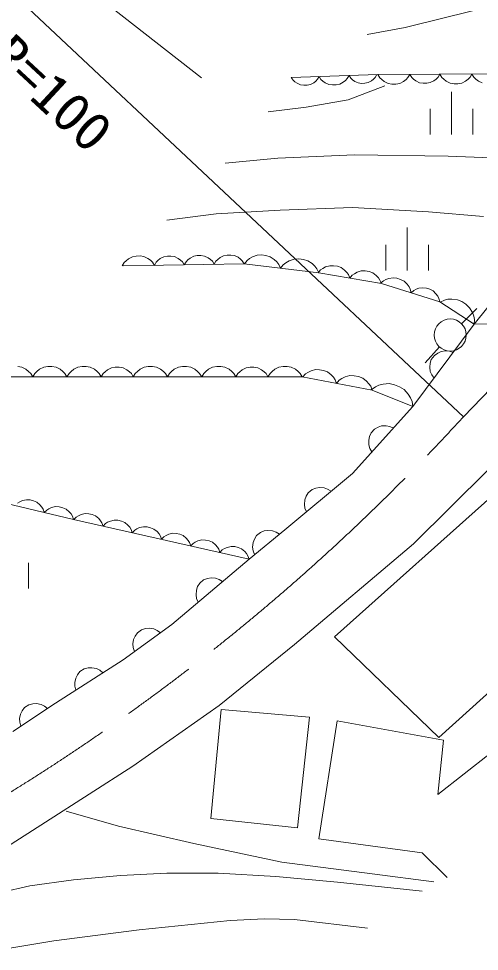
# Model space of a CAD drawing. Units: millimetres, scale not verified. Extents: x 40000 to 680000, y 20000 to 380000.
# Drawn here: x 129172 to 150716, y 275900 to 319516 of the extents above; entities that cross this region are included whole.
import ezdxf
from ezdxf.enums import TextEntityAlignment as Align

# ---------------------------------------------------------------- set-up
doc = ezdxf.new("R2010")
doc.units = ezdxf.units.MM
doc.header["$LTSCALE"] = 1000
doc.linetypes.add('CHAIN', pattern=[18.5, 12, -1.5, 3.5, -1.5])
for name, color, linetype, lineweight in [('M-BGD', 7, 'Continuous', 13), ('M-BMK', 2, 'CHAIN', 13), ('M-STR-HTXT', 7, 'Continuous', 13), ('M-STR-STR1', 1, 'Continuous', 13)]:
    doc.layers.add(name, color=color, linetype=linetype, lineweight=lineweight)
doc.styles.add('ＭＳ ゴシック', font='')
doc.styles.get('ＭＳ ゴシック').set_extended_font_data('MS Gothic')

msp = doc.modelspace()

# ---------------------------------------------------------------- linework, layer by layer
at = {"layer": 'M-BGD'}
for p, q in [((141922, 316770), (145968, 316902)), ((141922, 316770), (142004, 316643)), ((143072, 316599), (143148, 316680)), ((143148, 316680), (143221, 316812)), ((143221, 316812), (143310, 316675)), ((143310, 316675), (143397, 316594)), ((144460, 316629), (144541, 316715)), ((144541, 316715), (144621, 316858)), ((144621, 316858), (144703, 316730)), ((144703, 316730), (144783, 316655)), ((144783, 316655), (144890, 316580)), ((145669, 316606), (145771, 316687)), ((145771, 316687), (145846, 316768)), ((145846, 316768), (145920, 316900)), ((145968, 316902), (151824, 316935)), ((145968, 316902), (146059, 316752)), ((146059, 316752), (146150, 316663)), ((146150, 316663), (146270, 316573)), ((147170, 316578), (147290, 316669)), ((147290, 316669), (147379, 316760)), ((147379, 316760), (147468, 316910)), ((147468, 316910), (147553, 316771)), ((147553, 316771), (147638, 316687)), ((147638, 316687), (147750, 316604)), ((148590, 316608), (148702, 316693)), ((148702, 316693), (148785, 316778)), ((148785, 316778), (148868, 316918)), ((148868, 316918), (148959, 316769)), ((148959, 316769), (149050, 316679)), ((149050, 316679), (149170, 316590)), ((150070, 316595), (150190, 316685)), ((150190, 316685), (150279, 316776)), ((150279, 316776), (150368, 316926)), ((150368, 316926), (150459, 316777)), ((150459, 316777), (150550, 316687)), ((150550, 316687), (150670, 316598)), ((142004, 316643), (142085, 316567)), ((142085, 316567), (142191, 316493)), ((142191, 316493), (142350, 316420)), ((142350, 316420), (142507, 316399)), ((142507, 316399), (142662, 316404)), ((142662, 316404), (142818, 316435)), ((142818, 316435), (142971, 316518)), ((142971, 316518), (143072, 316599)), ((143397, 316594), (143511, 316514)), ((143511, 316514), (143682, 316435)), ((143682, 316435), (143851, 316413)), ((143851, 316413), (144019, 316418)), ((144019, 316418), (144186, 316452)), ((144186, 316452), (144351, 316541)), ((144351, 316541), (144460, 316629)), ((144890, 316580), (145048, 316508)), ((145048, 316508), (145205, 316487)), ((145205, 316487), (145361, 316492)), ((145361, 316492), (145516, 316523)), ((145516, 316523), (145669, 316606)), ((146270, 316573), (146451, 316484)), ((146451, 316484), (146631, 316455)), ((146631, 316455), (146811, 316456)), ((146811, 316456), (146991, 316487)), ((146991, 316487), (147170, 316578)), ((147750, 316604), (147919, 316521)), ((147919, 316521), (148087, 316494)), ((148087, 316494), (148255, 316495)), ((148255, 316495), (148423, 316523)), ((148423, 316523), (148590, 316608)), ((149170, 316590), (149351, 316501)), ((149351, 316501), (149531, 316472)), ((149531, 316472), (149711, 316473)), ((149711, 316473), (149891, 316504)), ((149891, 316504), (150070, 316595)), ((159431, 316518), (150480, 305223)), ((150670, 316598), (150851, 316509)), ((149417, 316100), (149417, 314100)), ((148417, 315300), (148417, 314100)), ((150417, 315300), (150417, 314100)), ((138830, 312757), (141297, 312987)), ((141297, 312987), (144883, 313152)), ((144883, 313152), (149258, 313086)), ((149258, 313086), (153337, 312921)), ((141396, 310553), (138402, 310388)), ((144784, 310684), (141396, 310553)), ((148337, 310487), (144784, 310684)), ((138402, 310388), (136099, 310092)), ((150903, 310257), (148337, 310487)), ((147341, 309744), (147341, 307744)), ((146341, 308944), (146341, 307744)), ((148341, 308944), (148341, 307744)), ((134492, 308381), (134313, 308288)), ((134671, 308415), (134492, 308381)), ((134851, 308418), (134671, 308415)), ((135031, 308391), (134851, 308418)), ((135213, 308304), (135031, 308391)), ((135960, 308379), (135793, 308292)), ((136127, 308410), (135960, 308379)), ((136295, 308413), (136127, 308410)), ((136464, 308388), (136295, 308413)), ((136633, 308307), (136464, 308388)), ((137360, 308403), (137193, 308317)), ((137527, 308434), (137360, 308403)), ((137695, 308437), (137527, 308434)), ((137864, 308412), (137695, 308437)), ((138033, 308331), (137864, 308412)), ((138759, 308428), (138593, 308341)), ((138927, 308459), (138759, 308428)), ((139095, 308462), (138927, 308459)), ((139263, 308437), (139095, 308462)), ((139433, 308356), (139263, 308437)), ((140114, 308381), (139967, 308296)), ((140329, 308457), (140114, 308381)), ((140536, 308466), (140329, 308457)), ((140738, 308441), (140536, 308466)), ((140937, 308383), (140738, 308441)), ((141127, 308257), (140937, 308383)), ((134106, 308105), (134019, 307953)), ((139718, 308053), (134060, 307954)), ((134195, 308196), (134106, 308105)), ((134313, 308288), (134195, 308196)), ((135335, 308216), (135213, 308304)), ((135426, 308128), (135335, 308216)), ((135519, 307979), (135426, 308128)), ((135600, 308121), (135519, 307979)), ((135683, 308206), (135600, 308121)), ((135793, 308292), (135683, 308206)), ((136747, 308225), (136633, 308307)), ((136832, 308142), (136747, 308225)), ((136919, 308004), (136832, 308142)), ((137000, 308145), (136919, 308004)), ((137083, 308231), (137000, 308145)), ((137193, 308317), (137083, 308231)), ((138146, 308249), (138033, 308331)), ((138232, 308167), (138146, 308249)), ((138318, 308028), (138232, 308167)), ((138400, 308170), (138318, 308028)), ((138482, 308255), (138400, 308170)), ((138593, 308341), (138482, 308255)), ((139546, 308274), (139433, 308356)), ((139632, 308191), (139546, 308274)), ((139718, 308053), (139632, 308191)), ((143205, 307625), (139718, 308053)), ((139853, 308207), (139731, 308051)), ((139967, 308296), (139853, 308207)), ((141249, 308139), (141127, 308257)), ((141338, 308025), (141249, 308139)), ((141419, 307844), (141338, 308025)), ((141548, 308010), (141419, 307844)), ((141668, 308104), (141548, 308010)), ((141824, 308193), (141668, 308104)), ((142052, 308274), (141824, 308193)), ((142270, 308284), (142052, 308274)), ((142485, 308257), (142270, 308284)), ((142695, 308195), (142485, 308257)), ((142896, 308062), (142695, 308195)), ((143026, 307937), (142896, 308062)), ((143120, 307817), (143026, 307937)), ((143718, 307964), (143525, 307906)), ((143900, 307964), (143718, 307964)), ((144078, 307934), (143900, 307964)), ((144250, 307875), (144078, 307934)), ((143205, 307625), (143120, 307817)), ((143288, 307763), (143175, 307630)), ((146133, 307131), (143205, 307625)), ((143392, 307837), (143288, 307763)), ((143525, 307906), (143392, 307837)), ((144413, 307756), (144250, 307875)), ((144516, 307647), (144413, 307756)), ((144590, 307544), (144516, 307647)), ((144654, 307381), (144590, 307544)), ((144767, 307514), (144654, 307381)), ((144871, 307587), (144767, 307514)), ((145004, 307656), (144871, 307587)), ((145197, 307715), (145004, 307656)), ((145379, 307715), (145197, 307715)), ((145557, 307685), (145379, 307715)), ((145729, 307625), (145557, 307685)), ((145892, 307507), (145729, 307625)), ((145995, 307398), (145892, 307507)), ((146069, 307294), (145995, 307398)), ((146133, 307131), (146069, 307294)), ((146227, 307259), (146096, 307143)), ((148863, 306276), (146133, 307131)), ((146339, 307318), (146227, 307259)), ((146481, 307368), (146339, 307318)), ((146680, 307400), (146481, 307368)), ((146860, 307375), (146680, 307400)), ((147032, 307321), (146860, 307375)), ((147195, 307239), (147032, 307321)), ((147340, 307099), (147195, 307239)), ((147427, 306977), (147340, 307099)), ((147486, 306865), (147427, 306977)), ((147527, 306695), (147486, 306865)), ((147649, 306803), (147527, 306695)), ((147755, 306858), (147649, 306803)), ((147887, 306905), (147755, 306858)), ((148072, 306935), (147887, 306905)), ((148241, 306911), (148072, 306935)), ((148401, 306861), (148241, 306911)), ((148553, 306784), (148401, 306861)), ((148688, 306654), (148553, 306784)), ((148770, 306540), (148688, 306654)), ((148825, 306435), (148770, 306540)), ((148863, 306276), (148825, 306435)), ((150480, 305223), (148863, 306276)), ((149087, 306357), (148888, 306260)), ((149245, 306390), (149087, 306357)), ((149434, 306403), (149245, 306390)), ((149688, 306374), (149434, 306403)), ((149899, 306281), (149688, 306374)), ((150090, 306157), (149899, 306281)), ((149886, 305251), (150593, 305958)), ((150261, 306000), (150090, 306157)), ((150389, 305780), (150261, 306000)), ((150455, 305602), (150389, 305780)), ((150488, 305444), (150455, 305602)), ((150480, 305223), (150488, 305444)), ((150480, 305223), (147613, 301375)), ((148854, 304163), (148185, 303420)), ((148470, 303579), (148410, 303398)), ((148613, 303771), (148470, 303579)), ((148769, 303880), (148613, 303771)), ((148930, 303946), (148769, 303880)), ((149140, 303977), (148930, 303946)), ((149314, 303959), (149140, 303977)), ((149494, 303900), (149314, 303959)), ((129320, 303214), (129128, 303246)), ((129512, 303118), (129320, 303214)), ((130344, 303214), (130152, 303118)), ((130536, 303246), (130344, 303214)), ((130728, 303246), (130536, 303246)), ((130920, 303214), (130728, 303246)), ((131112, 303118), (130920, 303214)), ((131944, 303214), (131752, 303118)), ((132136, 303246), (131944, 303214)), ((132328, 303246), (132136, 303246)), ((132520, 303214), (132328, 303246)), ((132712, 303118), (132520, 303214)), ((133512, 303186), (133332, 303096)), ((133692, 303216), (133512, 303186)), ((133872, 303216), (133692, 303216)), ((134052, 303186), (133872, 303216)), ((134232, 303096), (134052, 303186)), ((135044, 303214), (134852, 303118)), ((135236, 303246), (135044, 303214)), ((135428, 303246), (135236, 303246)), ((135620, 303214), (135428, 303246)), ((135812, 303118), (135620, 303214)), ((136644, 303214), (136452, 303118)), ((136836, 303246), (136644, 303214)), ((137028, 303246), (136836, 303246)), ((137220, 303214), (137028, 303246)), ((137412, 303118), (137220, 303214)), ((138244, 303214), (138052, 303118)), ((138436, 303246), (138244, 303214)), ((138628, 303246), (138436, 303246)), ((138820, 303214), (138628, 303246)), ((139012, 303118), (138820, 303214)), ((139812, 303186), (139632, 303096)), ((139992, 303216), (139812, 303186)), ((140172, 303216), (139992, 303216)), ((140352, 303186), (140172, 303216)), ((140532, 303096), (140352, 303186)), ((141344, 303214), (141152, 303118)), ((141536, 303246), (141344, 303214)), ((141728, 303246), (141536, 303246)), ((141920, 303214), (141728, 303246)), ((142112, 303118), (141920, 303214)), ((148410, 303398), (148393, 303224)), ((148393, 303224), (148423, 303015)), ((142432, 302766), (128273, 302766)), ((129640, 303022), (129512, 303118)), ((129736, 302926), (129640, 303022)), ((129832, 302766), (129736, 302926)), ((129928, 302926), (129832, 302766)), ((130024, 303022), (129928, 302926)), ((130152, 303118), (130024, 303022)), ((131240, 303022), (131112, 303118)), ((131336, 302926), (131240, 303022)), ((131432, 302766), (131336, 302926)), ((131528, 302926), (131432, 302766)), ((131624, 303022), (131528, 302926)), ((131752, 303118), (131624, 303022)), ((132840, 303022), (132712, 303118)), ((132936, 302926), (132840, 303022)), ((133032, 302766), (132936, 302926)), ((133122, 302916), (133032, 302766)), ((133212, 303006), (133122, 302916)), ((133332, 303096), (133212, 303006)), ((134352, 303006), (134232, 303096)), ((134442, 302916), (134352, 303006)), ((134532, 302766), (134442, 302916)), ((134628, 302926), (134532, 302766)), ((134724, 303022), (134628, 302926)), ((134852, 303118), (134724, 303022)), ((135940, 303022), (135812, 303118)), ((136036, 302926), (135940, 303022)), ((136132, 302766), (136036, 302926)), ((136228, 302926), (136132, 302766)), ((136324, 303022), (136228, 302926)), ((136452, 303118), (136324, 303022)), ((137540, 303022), (137412, 303118)), ((137636, 302926), (137540, 303022)), ((137732, 302766), (137636, 302926)), ((137828, 302926), (137732, 302766)), ((137924, 303022), (137828, 302926)), ((138052, 303118), (137924, 303022)), ((139140, 303022), (139012, 303118)), ((139236, 302926), (139140, 303022)), ((139332, 302766), (139236, 302926)), ((139422, 302916), (139332, 302766)), ((139512, 303006), (139422, 302916)), ((139632, 303096), (139512, 303006)), ((140652, 303006), (140532, 303096)), ((140742, 302916), (140652, 303006)), ((140832, 302766), (140742, 302916)), ((140928, 302926), (140832, 302766)), ((141024, 303022), (140928, 302926)), ((141152, 303118), (141024, 303022)), ((142240, 303022), (142112, 303118)), ((142336, 302926), (142240, 303022)), ((142432, 302766), (142336, 302926)), ((145704, 302137), (142432, 302766)), ((142588, 302899), (142464, 302760)), ((142701, 302975), (142588, 302899)), ((142845, 303045), (142701, 302975)), ((143051, 303103), (142845, 303045)), ((143246, 303099), (143051, 303103)), ((143434, 303062), (143246, 303099)), ((143617, 302995), (143434, 303062)), ((143787, 302864), (143617, 302995)), ((143895, 302746), (143787, 302864)), ((143971, 302633), (143895, 302746)), ((144440, 302761), (144287, 302687)), ((144659, 302823), (144440, 302761)), ((144866, 302818), (144659, 302823)), ((145066, 302779), (144866, 302818)), ((145260, 302707), (145066, 302779)), ((145441, 302568), (145260, 302707)), ((148423, 303015), (148490, 302853)), ((148490, 302853), (148598, 302697)), ((144035, 302458), (143971, 302633)), ((144167, 302606), (144035, 302458)), ((144287, 302687), (144167, 302606)), ((145555, 302443), (145441, 302568)), ((145636, 302323), (145555, 302443)), ((145704, 302137), (145636, 302323)), ((145858, 302302), (145663, 302153)), ((146022, 302372), (145858, 302302)), ((146224, 302427), (146022, 302372)), ((146505, 302450), (146224, 302427)), ((146755, 302396), (146505, 302450)), ((146989, 302302), (146755, 302396)), ((147207, 302170), (146989, 302302)), ((147613, 301375), (145704, 302137)), ((147395, 301959), (147207, 302170)), ((147504, 301780), (147395, 301959)), ((147574, 301616), (147504, 301780)), ((147613, 301375), (147574, 301616)), ((147613, 301375), (144784, 298249)), ((145651, 300146), (145575, 299972)), ((145812, 300324), (145651, 300146)), ((145977, 300417), (145812, 300324)), ((146145, 300468), (145977, 300417)), ((146357, 300478), (146145, 300468)), ((146528, 300444), (146357, 300478)), ((146702, 300368), (146528, 300444)), ((145575, 299972), (145541, 299800)), ((145541, 299800), (145551, 299589)), ((145551, 299589), (145602, 299421)), ((145602, 299421), (145695, 299256)), ((147635, 294955), (151131, 298413)), ((144784, 298249), (141626, 295618)), ((152100, 297905), (143943, 290611)), ((131734, 296096), (124812, 297732)), ((142894, 297494), (142710, 297341)), ((143071, 297563), (142894, 297494)), ((143244, 297590), (143071, 297563)), ((143455, 297571), (143244, 297590)), ((143620, 297513), (143455, 297571)), ((143781, 297414), (143620, 297513)), ((142610, 297179), (142552, 297014)), ((142710, 297341), (142610, 297179)), ((129224, 296919), (129123, 296857)), ((129353, 296975), (129224, 296919)), ((129535, 297018), (129353, 296975)), ((129705, 297007), (129535, 297018)), ((129869, 296968), (129705, 297007)), ((130026, 296902), (129869, 296968)), ((130170, 296782), (130026, 296902)), ((130260, 296674), (130170, 296782)), ((130322, 296573), (130260, 296674)), ((130587, 296597), (130486, 296535)), ((130715, 296653), (130587, 296597)), ((130898, 296696), (130715, 296653)), ((131068, 296685), (130898, 296696)), ((131231, 296646), (131068, 296685)), ((131388, 296580), (131231, 296646)), ((142552, 297014), (142533, 296803)), ((142533, 296803), (142560, 296630)), ((142560, 296630), (142629, 296453)), ((130372, 296418), (130322, 296573)), ((130486, 296535), (130372, 296418)), ((131533, 296460), (131388, 296580)), ((131622, 296352), (131533, 296460)), ((131685, 296251), (131622, 296352)), ((131734, 296096), (131685, 296251)), ((131867, 296209), (131754, 296091)), ((131968, 296273), (131867, 296209)), ((132095, 296330), (131968, 296273)), ((132278, 296375), (132095, 296330)), ((132448, 296365), (132278, 296375)), ((132612, 296328), (132448, 296365)), ((132769, 296264), (132612, 296328)), ((132915, 296145), (132769, 296264)), ((139948, 294242), (131734, 296096)), ((133006, 296039), (132915, 296145)), ((133069, 295938), (133006, 296039)), ((133120, 295783), (133069, 295938)), ((133233, 295901), (133120, 295783)), ((133333, 295965), (133233, 295901)), ((133461, 296022), (133333, 295965)), ((133643, 296067), (133461, 296022)), ((133813, 296057), (133643, 296067)), ((133977, 296020), (133813, 296057)), ((134135, 295956), (133977, 296020)), ((134280, 295837), (134135, 295956)), ((134371, 295730), (134280, 295837)), ((134435, 295630), (134371, 295730)), ((135009, 295759), (134827, 295714)), ((135179, 295749), (135009, 295759)), ((135343, 295712), (135179, 295749)), ((134486, 295475), (134435, 295630)), ((134599, 295593), (134486, 295475)), ((134699, 295656), (134599, 295593)), ((134827, 295714), (134699, 295656)), ((135501, 295648), (135343, 295712)), ((135646, 295529), (135501, 295648)), ((135737, 295422), (135646, 295529)), ((135800, 295322), (135737, 295422)), ((135851, 295167), (135800, 295322)), ((135964, 295285), (135851, 295167)), ((136065, 295348), (135964, 295285)), ((136192, 295405), (136065, 295348)), ((136375, 295450), (136192, 295405)), ((136545, 295441), (136375, 295450)), ((136709, 295404), (136545, 295441)), ((136866, 295339), (136709, 295404)), ((137012, 295221), (136866, 295339)), ((141626, 295618), (139948, 294242)), ((140295, 295341), (140194, 295180)), ((140481, 295493), (140295, 295341)), ((140658, 295561), (140481, 295493)), ((140831, 295586), (140658, 295561)), ((141042, 295565), (140831, 295586)), ((141207, 295507), (141042, 295565)), ((141367, 295405), (141207, 295507)), ((137103, 295114), (137012, 295221)), ((137166, 295013), (137103, 295114)), ((137217, 294858), (137166, 295013)), ((137330, 294977), (137217, 294858)), ((137430, 295040), (137330, 294977)), ((137558, 295097), (137430, 295040)), ((137740, 295142), (137558, 295097)), ((137910, 295133), (137740, 295142)), ((138074, 295096), (137910, 295133)), ((138232, 295031), (138074, 295096)), ((138377, 294912), (138232, 295031)), ((138468, 294806), (138377, 294912)), ((140135, 295016), (140114, 294805)), ((140194, 295180), (140135, 295016)), ((142076, 290242), (147635, 294955)), ((138532, 294705), (138468, 294806)), ((138583, 294550), (138532, 294705)), ((138695, 294668), (138583, 294550)), ((138796, 294732), (138695, 294668)), ((138924, 294789), (138796, 294732)), ((139106, 294834), (138924, 294789)), ((139276, 294824), (139106, 294834)), ((139440, 294787), (139276, 294824)), ((139598, 294723), (139440, 294787)), ((139743, 294604), (139598, 294723)), ((139834, 294498), (139743, 294604)), ((139897, 294397), (139834, 294498)), ((140114, 294805), (140140, 294632)), ((140140, 294632), (140207, 294454)), ((129632, 294068), (129632, 292868)), ((139948, 294242), (136330, 291183)), ((139948, 294242), (139897, 294397)), ((137641, 293116), (137542, 292954)), ((137824, 293271), (137641, 293116)), ((138000, 293341), (137824, 293271)), ((138173, 293369), (138000, 293341)), ((138384, 293352), (138173, 293369)), ((138550, 293295), (138384, 293352)), ((138712, 293197), (138550, 293295)), ((148820, 285907), (156804, 293115)), ((137486, 292788), (137468, 292577)), ((137542, 292954), (137486, 292788)), ((137468, 292577), (137496, 292404)), ((137496, 292404), (137566, 292228)), ((136330, 291183), (134060, 289538)), ((134922, 290941), (134728, 290800)), ((135103, 290998), (134922, 290941)), ((135278, 291013), (135103, 290998)), ((135487, 290980), (135278, 291013)), ((135648, 290911), (135487, 290980)), ((134549, 290485), (134515, 290275)), ((134617, 290646), (134549, 290485)), ((134728, 290800), (134617, 290646)), ((135802, 290800), (135648, 290911)), ((143943, 290611), (148820, 285907)), ((134515, 290275), (134530, 290101)), ((134530, 290101), (134588, 289920)), ((138542, 287399), (142076, 290242)), ((134060, 289538), (130902, 287498)), ((131920, 288834), (131842, 288677)), ((132038, 288982), (131920, 288834)), ((132240, 289112), (132038, 288982)), ((132424, 289160), (132240, 289112)), ((132598, 289165), (132424, 289160)), ((132806, 289121), (132598, 289165)), ((132963, 289044), (132806, 289121)), ((133111, 288925), (132963, 289044)), ((131842, 288677), (131798, 288470)), ((131798, 288470), (131804, 288295)), ((131804, 288295), (131851, 288111)), ((130902, 287498), (128895, 286182)), ((129653, 287433), (129453, 287301)), ((129837, 287481), (129653, 287433)), ((130012, 287488), (129837, 287481)), ((130219, 287445), (130012, 287488)), ((130377, 287369), (130219, 287445)), ((129259, 286995), (129216, 286787)), ((129335, 287152), (129259, 286995)), ((129453, 287301), (129335, 287152)), ((130526, 287252), (130377, 287369)), ((134508, 284556), (138542, 287399)), ((138635, 287202), (138160, 282110)), ((142778, 286857), (138635, 287202)), ((129216, 286787), (129223, 286612)), ((129223, 286612), (129271, 286429)), ((142217, 281678), (142778, 286857)), ((144073, 286684), (143209, 281160)), ((149036, 285778), (144073, 286684)), ((148777, 283232), (149036, 285778)), ((151237, 285174), (148777, 283232)), ((130435, 281944), (134508, 284556)), ((131395, 282456), (133835, 281751)), ((126862, 279677), (130435, 281944)), ((138160, 282110), (142217, 281678)), ((133835, 281751), (137358, 280938)), ((137358, 280938), (141479, 280070)), ((143209, 281160), (148043, 280513)), ((148043, 280513), (149208, 279348)), ((141479, 280070), (145707, 279528)), ((145707, 279528), (148581, 279149))]:
    msp.add_line(p, q, dxfattribs=at)
for points in [[(145465, 318771), (147251, 319109), (149193, 319586), (152626, 320440), (156262, 321457), (158143, 322140), (160089, 322738), (161739, 323118), (163513, 323420), (165535, 323654), (167731, 323803), (169866, 323840), (172065, 323770), (174927, 323520), (178066, 323141), (187695, 322050), (197412, 320920), (201227, 320471), (205290, 320104), (207289, 320030), (209301, 320063), (212731, 320283)], [(140837, 315158), (142623, 315374), (144581, 315720), (146297, 316375)], [(109113, 269336), (110380, 269934), (111545, 270602), (113538, 271944), (115491, 273134), (116914, 273865), (118548, 274583), (120960, 275559), (123364, 276648), (125181, 277495), (127225, 278317), (128335, 278659), (129701, 278959), (131739, 279250), (133930, 279452), (136099, 279552), (138499, 279552), (141198, 279404), (144084, 279140), (148039, 278715)], [(103551, 264870), (112046, 269453), (114771, 271057), (117757, 272683), (119255, 273335), (120948, 273951), (123944, 274840), (126990, 275636), (128847, 276059), (130818, 276393), (134809, 276904), (139064, 277343), (140663, 277419), (142077, 277387), (145491, 276980)]]:
    msp.add_lwpolyline(points, dxfattribs=at)
msp.add_circle((149355, 304721), 750, dxfattribs=at)
at = {"layer": 'M-BMK'}
msp.add_line((156542, 307694), (149968, 300895), dxfattribs=at)
msp.add_arc((76169, 368376), 100000, 297.81679, 317.56058, dxfattribs=at)
at = {"layer": 'M-STR-HTXT'}
for p, q in [((129978, 322803), (137730, 316752)), ((149968, 300895), (128880, 320705))]:
    msp.add_line(p, q, dxfattribs=at)
at = {"layer": 'M-STR-STR1'}
msp.add_line((150480, 305223), (157778, 305443), dxfattribs=at)

# ---------------------------------------------------------------- texts
at = {"layer": 'M-STR-HTXT', "style": 'ＭＳ ゴシック', "width": 1.05}
msp.add_text('R=100', height=1833, rotation=317.2, dxfattribs=at).set_placement((127311, 317182), align=Align.BOTTOM_LEFT)

doc.saveas('drawing.dxf')
